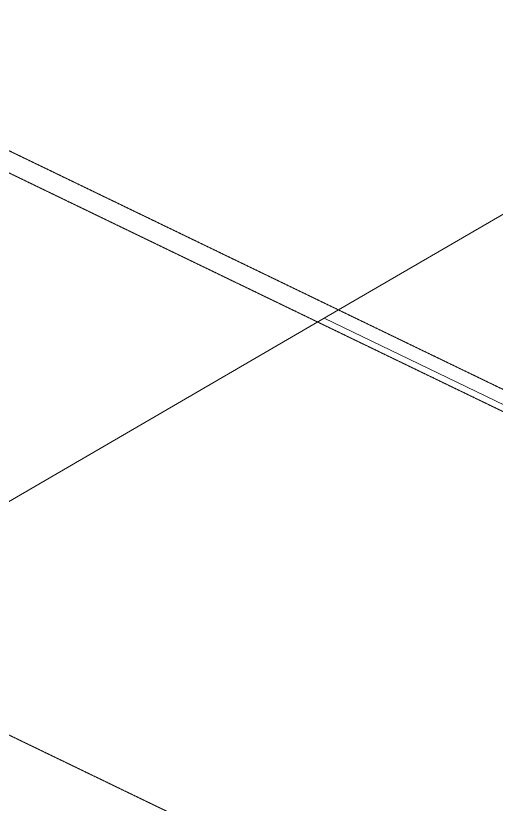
# Model space of a CAD drawing. Header units: inches. Extents: x 27328 to 120839, y -4075 to 4147.
# Drawn here: x 42104.2 to 42325, y -2327.7 to -1965.1 of the extents above; entities that cross this region are included whole.
import ezdxf

# ---------------------------------------------------------------- set-up
doc = ezdxf.new("R2010")
doc.units = ezdxf.units.IN
doc.header["$MEASUREMENT"] = 0
doc.linetypes.add('Hidden', pattern=[0.28125, 0.1875, -0.09375])
doc.layers.add('A-DETL', color=90, linetype='Continuous', lineweight=9)
doc.layers.add('A-PROP-SBCK', color=71, linetype='Hidden', lineweight=15)

msp = doc.modelspace()

# ---------------------------------------------------------------- linework, layer by layer
at = {"layer": 'A-DETL'}
for p, q in [((42245.95, -2104.13), (42371.3, -2031.12)), ((42245.95, -2104.13), (42002.45, -2245.95)), ((42377.98, -2167.98), (42245.95, -2104.13))]:
    msp.add_line(p, q, dxfattribs=at)
at = {"layer": 'A-PROP-SBCK'}
for p, q in [((42377.24, -2160.67), (40161.22, -1088.98)), ((44840.22, -3361.99), (40152.71, -1095.07)), ((44597.75, -3503.22), (39894.34, -1228.61))]:
    msp.add_line(p, q, dxfattribs=at)

doc.saveas('drawing.dxf')
